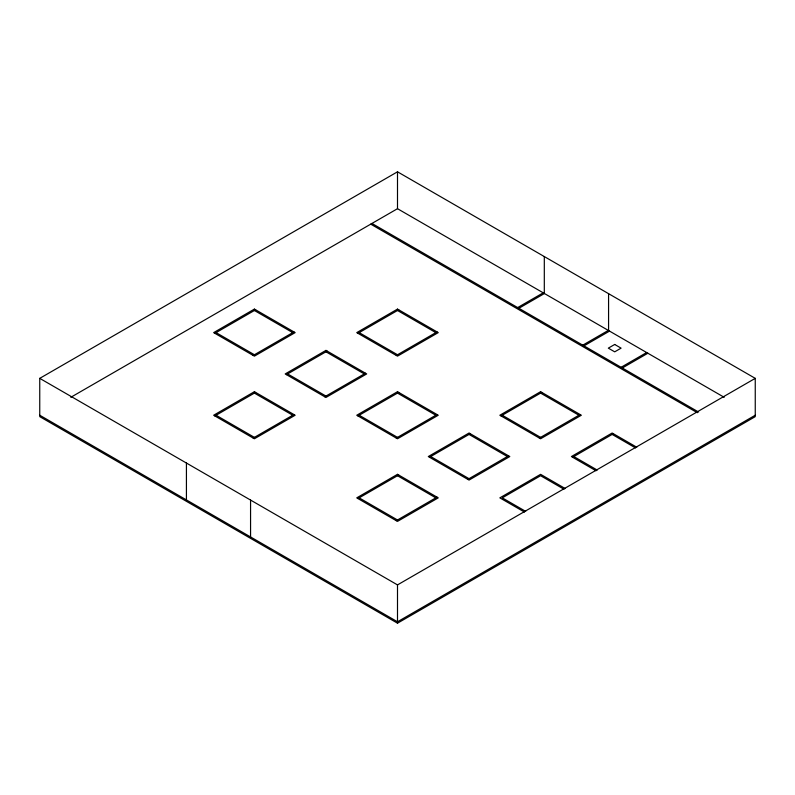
<?xml version="1.0" encoding="UTF-8"?>
<svg xmlns="http://www.w3.org/2000/svg" width="795" height="795" viewBox="0 0 795 795"><rect width="100%" height="100%" fill="white"/><g stroke="black" fill="none" stroke-linecap="round" stroke-linejoin="round"><path stroke-width="1.19" d="M39.75 378.36L397.5 171.809L755.25 378.36L755.25 416.64L397.5 623.191L39.75 416.64L39.75 378.36L397.5 584.901L755.25 378.36M70.815 397.301L397.5 208.697L724.205 397.311M214.859 333.324L255.612 309.792M253.188 355.454L293.941 331.922M214.859 415.944L255.612 392.412M286.409 374.634L327.162 351.102M357.959 333.324L398.712 309.792M253.188 438.075L293.941 414.543M324.738 396.765L365.491 373.233M396.288 355.454L437.041 331.922M517.664 307.576L543.223 292.828M518.877 308.281L544.436 293.524M357.959 415.944L398.712 392.412M396.288 438.075L437.041 414.543M582.765 345.159L608.314 330.412M583.977 345.865L609.527 331.108M357.949 498.554L398.702 475.022M429.499 457.244L470.322 433.682L469.11 432.977L428.286 456.549L469.04 480.081L509.804 456.549L470.252 433.712M501.049 415.934L541.802 392.402M621.094 367.29L646.643 352.543M622.306 367.996L647.865 353.238M396.278 520.685L437.041 497.153M467.828 479.375L508.591 455.843M539.378 438.065L580.141 414.533M572.609 457.254L613.362 433.722M755.25 415.238L397.5 621.789L39.75 415.238M371.951 223.445L698.626 412.058M370.728 224.15L697.324 412.704M636.785 447.247L612.15 433.017L571.396 456.549L596.031 470.779M397.5 310.497L435.829 332.618M540.59 393.108L578.919 415.238M612.15 434.418L635.573 447.943M359.171 332.618L397.5 354.749M502.261 415.238L540.59 437.369M573.821 456.549L597.244 470.074M565.235 488.547L540.6 474.327L499.846 497.859L524.481 512.079M254.4 310.497L292.729 332.618M325.95 351.797L364.279 373.928M397.5 393.108L435.829 415.238M469.04 434.418L507.369 456.549M564.023 489.253L540.6 475.728L502.271 497.859L525.694 511.384M216.071 332.618L254.4 354.749M287.621 373.928L325.95 396.059M359.171 415.238L397.5 437.369M430.711 456.549L469.04 478.679M254.4 393.108L292.729 415.238M397.49 475.728L435.819 497.859M216.071 415.238L254.4 437.369M359.161 497.859L397.49 519.98M608.572 293.673L608.572 330.561M544.307 256.566L544.307 293.454M397.5 171.809L397.5 208.697M397.5 584.901L397.5 623.191M250.564 500.075L250.564 536.953M186.428 463.038L186.428 499.926M254.4 309.096L213.646 332.618L254.4 356.15L295.154 332.618L254.4 309.096M254.4 391.706L213.646 415.238L254.4 438.77L295.154 415.238L254.4 391.706M325.95 350.396L285.196 373.928L325.95 397.46L366.704 373.928L325.95 350.396M397.5 309.096L356.746 332.618L397.5 356.15L438.254 332.618L397.5 309.096M397.5 391.706L356.746 415.238L397.5 438.77L438.254 415.238L397.5 391.706M614.704 344.464L608.314 348.15L614.704 351.837L621.094 348.15L614.704 344.464M397.49 474.327L356.736 497.859L397.49 521.391L438.254 497.859L397.49 474.327M540.59 391.706L499.836 415.238L540.59 438.77L581.354 415.238L540.59 391.706"/></g></svg>
